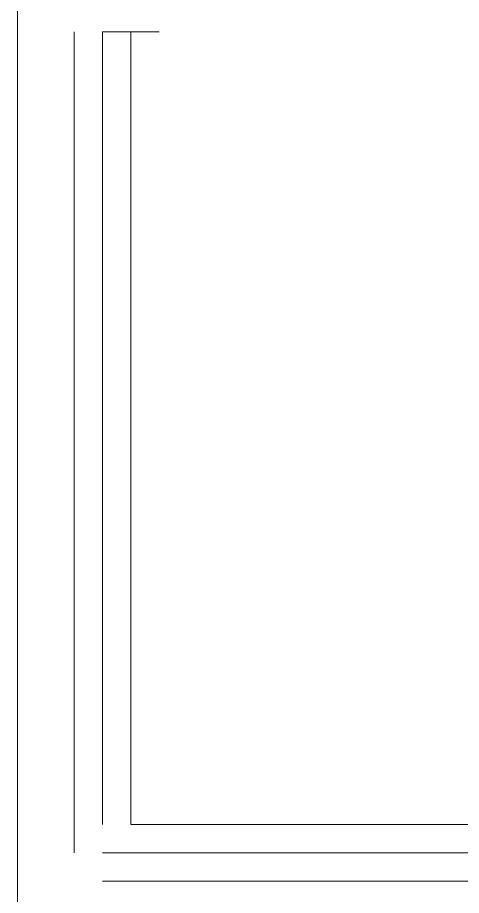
# Model space of a CAD drawing. Header units: millimetres. Extents: x 906 to 41302, y 848 to 28850.
# Drawn here: x 18474.28 to 18490.86, y 17351.92 to 17384.72 of the extents above; entities that cross this region are included whole.
import ezdxf

# ---------------------------------------------------------------- set-up
doc = ezdxf.new("R2010")
doc.units = ezdxf.units.MM
doc.layers.add('PDF_X-단위세대$및$주동평면도$A-DOOR', color=7, linetype='Continuous')

msp = doc.modelspace()

# ---------------------------------------------------------------- linework, layer by layer
at = {"layer": 'PDF_X-단위세대$및$주동평면도$A-DOOR', "lineweight": 9}
for points in [[(18477.453, 17354.561), (18477.453, 17384.194), (18478.512, 17384.194), (18478.512, 17354.561), (18512.378, 17354.561), (18512.378, 17395.836), (18508.145, 17395.836), (18508.145, 17396.894), (18512.378, 17396.894)], [(18474.278, 17341.861), (18474.278, 17369.378), (18474.278, 17385.253)], [(18476.395, 17384.194), (18476.395, 17353.503)], [(18476.395, 17384.194), (18476.395, 17384.194)], [(18477.453, 17384.194), (18477.453, 17384.194)], [(18479.57, 17384.194), (18477.453, 17384.194)], [(18477.453, 17384.194), (18477.453, 17384.194)], [(18478.512, 17384.194), (18478.512, 17384.194)], [(18479.57, 17384.194), (18479.57, 17384.194)], [(18474.278, 17369.378), (18474.278, 17369.378)], [(18477.453, 17354.561), (18477.453, 17354.561)], [(18478.512, 17354.561), (18478.512, 17354.561)], [(18478.512, 17354.561), (18478.512, 17354.561)], [(18476.395, 17353.503), (18476.395, 17353.503)], [(18513.437, 17353.503), (18477.453, 17353.503)], [(18477.453, 17353.503), (18477.453, 17353.503)], [(18512.378, 17353.503), (18478.512, 17353.503)], [(18478.512, 17353.503), (18478.512, 17353.503)], [(18499.678, 17352.444), (18477.453, 17352.444)], [(18477.453, 17352.444), (18477.453, 17352.444)]]:
    msp.add_lwpolyline(points, dxfattribs=at)

doc.saveas('drawing.dxf')
